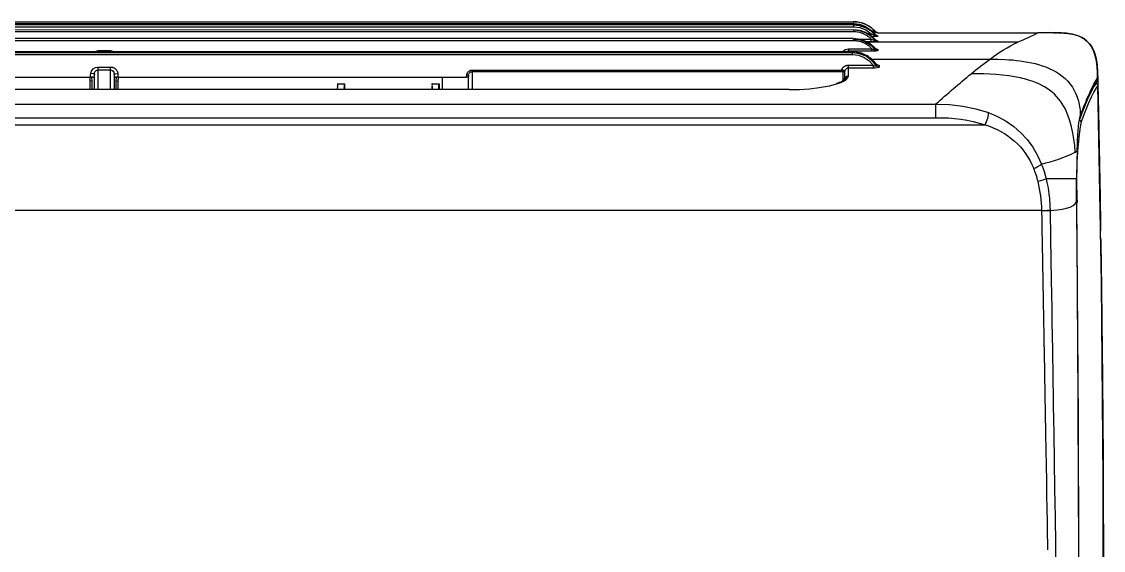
# Model space of a CAD drawing. Header units: millimetres. Extents: x 1291 to 5660, y 748 to 2981.
# Drawn here: x 2084 to 2381.2, y 1370.8 to 1515.9 of the extents above; entities that cross this region are included whole.
import ezdxf

# ---------------------------------------------------------------- set-up
doc = ezdxf.new("R2010")
doc.units = ezdxf.units.MM

msp = doc.modelspace()

# ---------------------------------------------------------------- linework, layer by layer
for p, q in [((1384.81, 1515.46), (2312.54, 1515.46)), ((2104.94, 1503.49), (2104.94, 1497.36)), ((2108.39, 1497.36), (2108.39, 1503.49)), ((2207.74, 1502.65), (2207.74, 1497.32)), ((2102.74, 1500.74), (2102.74, 1497.31))]:
    msp.add_line(p, q)
for points in [[(2312.75, 1515.94), (2312.97, 1515.93), (2313.07, 1515.93), (2313.18, 1515.92), (2313.29, 1515.91), (2313.39, 1515.9), (2313.81, 1515.85)], [(1379.16, 1512.32), (1379.33, 1512.37), (1379.51, 1512.44), (1380, 1512.62), (1381.42, 1513.66), (1383.05, 1514.32), (1384.81, 1514.56), (2312.54, 1514.56), (2314.3, 1514.32), (2315.93, 1513.66), (2317.35, 1512.62), (2316.25, 1512.62)], [(2315.42, 1514.5), (2315.33, 1514.54), (2315.13, 1514.61), (2315.02, 1514.65), (2314.62, 1514.76), (2314.22, 1514.86), (2313.8, 1514.94), (2313.39, 1515), (2313.28, 1515.01), (2313.17, 1515.02), (2313.07, 1515.02), (2312.97, 1515.03), (2312.54, 1515.04), (1384.81, 1515.04), (1384.39, 1515.03), (1383.97, 1515), (1383.56, 1514.94), (1383.15, 1514.87), (1382.74, 1514.77), (1382.34, 1514.65), (1382.29, 1514.63), (1382.23, 1514.62), (1382.19, 1514.6)], [(1384.81, 1515.9), (2312.54, 1515.9), (2312.54, 1515.46), (2314.27, 1515.24), (2315.88, 1514.61), (2317.29, 1513.61), (2317.58, 1513.5), (2317.86, 1513.4), (2318.03, 1513.34), (2318.3, 1513.25), (2318.39, 1513.22), (2318.43, 1513.21), (2318.46, 1513.21), (2318.51, 1513.21)], [(2312.54, 1513.57), (1384.81, 1513.66)], [(2314.51, 1512.87), (2314.19, 1512.95), (2313.86, 1513.02), (2313.54, 1513.07), (2313.21, 1513.11), (2312.88, 1513.14), (2312.54, 1513.14), (1384.81, 1513.14)], [(2314.22, 1515.72), (2313.81, 1515.8), (2313.39, 1515.85), (2312.97, 1515.89), (2312.54, 1515.9)], [(2318.51, 1512.27), (2317.26, 1513.41), (2315.82, 1514.25), (2314.23, 1514.79), (2312.54, 1514.97), (2312.54, 1514.56)], [(2318.51, 1510.84), (2317.27, 1511.98), (2315.82, 1512.84), (2314.23, 1513.38), (2312.54, 1513.56), (2312.54, 1513.14)], [(2315.13, 1513.22), (2315.02, 1513.26), (2314.62, 1513.38), (2314.22, 1513.47), (2313.8, 1513.55), (2313.39, 1513.61), (2313.28, 1513.62), (2313.17, 1513.63), (2313.07, 1513.64), (2312.97, 1513.64), (2312.75, 1513.65)], [(2314.22, 1515.77), (2314.63, 1515.67), (2315.04, 1515.54)], [(2315.03, 1515.5), (2314.63, 1515.62)], [(2315.09, 1515.53), (2315.14, 1515.51), (2315.19, 1515.49), (2315.25, 1515.47), (2315.35, 1515.44), (2315.44, 1515.4), (2315.64, 1515.32), (2315.83, 1515.24)], [(2317.26, 1514.35), (2316.92, 1514.59), (2316.56, 1514.81), (2316.2, 1515.01), (2315.82, 1515.19), (2315.63, 1515.28), (2315.43, 1515.36), (2315.34, 1515.4), (2315.23, 1515.43)], [(2317.26, 1512.12), (2316.91, 1512.36), (2316.56, 1512.58), (2316.19, 1512.77), (2315.81, 1512.96), (2315.62, 1513.04), (2315.42, 1513.12), (2315.33, 1513.15)], [(2318.51, 1512.38), (2318.21, 1512.68), (2317.91, 1512.98), (2317.75, 1513.11), (2317.59, 1513.25), (2317.51, 1513.31), (2317.42, 1513.38), (2317.34, 1513.44), (2317.26, 1513.5), (2316.91, 1513.74), (2316.56, 1513.96), (2316.19, 1514.16), (2315.81, 1514.34), (2315.62, 1514.42)], [(2316.21, 1515.05), (2316.58, 1514.85), (2316.94, 1514.63)], [(2316.97, 1513.6), (2317.29, 1513.6)], [(2317.28, 1514.39), (2317.37, 1514.33)], [(2317.51, 1514.16), (2317.43, 1514.22)], [(2317.45, 1514.26), (2317.54, 1514.2), (2317.62, 1514.13), (2317.78, 1513.99), (2317.94, 1513.85), (2318.24, 1513.56), (2318.53, 1513.25)], [(2318.51, 1513.22), (2318.21, 1513.52), (2317.91, 1513.82), (2317.76, 1513.95)], [(2318.5, 1513.25), (2318.5, 1513.22), (2318.84, 1512.97), (2319.25, 1512.88), (2319.25, 1512.91), (2319.14, 1512.92), (2319.04, 1512.94), (2318.99, 1512.95), (2318.94, 1512.96), (2318.91, 1512.97), (2318.89, 1512.98)], [(2318.53, 1513.22), (2318.52, 1513.23)], [(2318.86, 1512.99), (2318.84, 1513), (2318.75, 1513.05), (2318.66, 1513.1), (2318.61, 1513.14), (2318.58, 1513.17), (2318.56, 1513.19), (2318.54, 1513.21)], [(2318.87, 1513), (2319.28, 1512.91)], [(2312.54, 1511.29), (1384.81, 1511.29)], [(2312.54, 1510.7), (1384.81, 1510.7)], [(2316.32, 1509.58), (2316.29, 1509.6), (2316.23, 1509.64), (2316.19, 1509.67), (2316.08, 1509.73), (2315.96, 1509.8), (2315.74, 1509.91), (2315.52, 1510.03), (2315.29, 1510.13), (2315.05, 1510.23), (2314.93, 1510.27), (2314.81, 1510.32), (2314.69, 1510.36), (2314.62, 1510.38), (2314.57, 1510.4), (2314.07, 1510.53), (2313.57, 1510.63), (2313.31, 1510.66), (2313.06, 1510.68), (2312.8, 1510.69), (2312.54, 1510.7), (2312.54, 1511.12), (2314.24, 1510.93), (2315.84, 1510.37), (2317.28, 1509.48), (2318.51, 1508.32), (2318.51, 1508.3)], [(2312.75, 1511.29), (2312.97, 1511.28), (2313.07, 1511.27), (2313.17, 1511.26), (2313.28, 1511.25), (2313.39, 1511.24), (2313.8, 1511.19), (2314.22, 1511.11), (2314.62, 1511.01), (2315.02, 1510.89), (2315.08, 1510.88), (2315.13, 1510.86), (2315.18, 1510.84)], [(2313.7, 1511.14), (2317.42, 1511.14), (2317.17, 1511.38), (2316.91, 1511.6)], [(2314.75, 1512.79), (2314.66, 1512.82), (2314.59, 1512.84)], [(2315.14, 1512.66), (2314.99, 1512.71), (2314.83, 1512.77)], [(2315.26, 1512.61), (2315.22, 1512.62), (2315.18, 1512.64), (2315.17, 1512.64)], [(2315.23, 1510.82), (2315.33, 1510.79), (2315.42, 1510.75), (2315.62, 1510.67), (2315.81, 1510.59), (2316.19, 1510.41), (2316.56, 1510.21), (2316.91, 1509.99), (2317.26, 1509.75), (2317.34, 1509.69), (2317.51, 1509.56), (2317.59, 1509.49), (2317.75, 1509.36), (2317.91, 1509.22), (2318.21, 1508.93), (2318.51, 1508.63)], [(2315.38, 1512.55), (2315.3, 1512.59)], [(2316.84, 1511.66), (2316.63, 1511.81), (2316.5, 1511.91), (2316.35, 1512.01), (2316.06, 1512.19), (2315.77, 1512.36), (2315.61, 1512.44), (2315.45, 1512.52)], [(2319.25, 1510.51), (2319.08, 1510.48), (2318.65, 1510.45), (2318.07, 1510.43), (2315.92, 1510.43)], [(2316.77, 1511.71), (2316.7, 1511.76)], [(2319.25, 1511.94), (2319.07, 1511.91), (2318.62, 1511.89), (2318.01, 1511.88), (2317.35, 1511.88), (2317.35, 1512.62), (2317.92, 1512.41), (2318.08, 1512.36), (2318.22, 1512.31), (2318.29, 1512.29), (2318.35, 1512.28)], [(2317.51, 1511.93), (2317.42, 1511.99)], [(2317.42, 1510.43), (2317.42, 1511.14), (2317.7, 1511.04), (2317.98, 1510.95), (2318.13, 1510.9), (2318.26, 1510.86)], [(2317.49, 1505.68), (2350.09, 1505.68), (2352.16, 1505.65), (2354.23, 1505.56), (2355.26, 1505.5), (2356.29, 1505.42), (2357.32, 1505.31), (2358.35, 1505.18), (2359.38, 1505.04), (2360.4, 1504.86), (2361.41, 1504.66), (2362.42, 1504.42), (2363.42, 1504.15), (2364.41, 1503.84), (2365.38, 1503.5), (2366.34, 1503.1), (2367.28, 1502.66), (2368.19, 1502.17), (2369.06, 1501.61), (2369.9, 1501.01), (2370.69, 1500.33), (2371.42, 1499.6), (2372.09, 1498.81), (2372.69, 1497.97), (2373.21, 1497.08), (2373.66, 1496.15), (2373.86, 1495.67), (2374.03, 1495.18), (2374.19, 1494.69), (2374.33, 1494.19), (2374.45, 1493.68), (2374.56, 1493.18), (2374.65, 1492.67), (2374.73, 1492.16), (2374.78, 1491.64), (2374.82, 1491.13), (2374.85, 1490.61), (2374.87, 1490.09), (2374.93, 1490.25), (2374.99, 1490.4), (2375.04, 1490.52), (2375.08, 1490.64), (2375.18, 1490.9), (2375.28, 1491.16), (2375.49, 1491.68), (2375.68, 1492.18), (2376.06, 1493.14), (2376.43, 1494.05), (2376.61, 1494.48), (2376.78, 1494.89), (2376.96, 1495.3), (2377.12, 1495.68), (2377.16, 1495.78), (2377.28, 1496.06), (2377.37, 1496.24), (2377.44, 1496.42), (2377.6, 1496.76), (2377.75, 1497.09), (2378.49, 1498.6), (2379.11, 1499.7), (2379.63, 1500.39), (2379.59, 1501.95), (2379.49, 1503.5), (2379.31, 1505.05), (2378.99, 1506.57), (2378.47, 1508.03), (2377.71, 1509.39), (2376.69, 1510.55), (2375.43, 1511.46), (2374.01, 1512.1), (2372.52, 1512.51), (2370.98, 1512.74), (2369.42, 1512.85), (2367.86, 1512.89), (2364.74, 1512.9), (2363.18, 1512.9)], [(2318.51, 1510.99), (2318.21, 1511.3), (2317.91, 1511.59), (2317.75, 1511.73), (2317.59, 1511.86)], [(2319.25, 1512.88), (2319.06, 1512.87), (2318.59, 1512.86), (2318.01, 1512.85)], [(2318.32, 1510.84), (2318.37, 1510.83), (2318.41, 1510.82), (2318.45, 1510.82), (2318.5, 1510.82), (2318.51, 1510.82), (2318.51, 1510.83), (2318.51, 1510.83)], [(2318.38, 1512.27), (2318.41, 1512.26), (2318.45, 1512.26), (2318.48, 1512.25), (2318.49, 1512.25), (2318.5, 1512.26), (2318.51, 1512.26)], [(2319.02, 1510.69), (2319.01, 1510.69), (2318.97, 1510.7), (2318.93, 1510.72), (2318.89, 1510.73), (2318.8, 1510.77), (2318.71, 1510.82), (2318.59, 1510.9), (2318.5, 1511), (2318.47, 1511.05), (2318.44, 1511.09)], [(2319.03, 1512.07), (2319.01, 1512.08), (2318.97, 1512.09), (2318.93, 1512.1), (2318.83, 1512.14), (2318.73, 1512.19), (2318.61, 1512.27), (2318.52, 1512.36), (2318.49, 1512.41), (2318.46, 1512.46)], [(2319.25, 1512.05), (2319.25, 1511.94), (2318.84, 1512.02), (2318.5, 1512.27), (2318.5, 1512.38)], [(2318.84, 1510.75), (2319.25, 1510.66), (2319.25, 1510.51), (2318.84, 1510.6), (2318.5, 1510.84), (2318.5, 1511)], [(2319.01, 1510.7), (2319.25, 1510.66)], [(2319.07, 1512.07), (2319.05, 1512.07)], [(2319.07, 1512.07), (2319.25, 1512.04)], [(2319.25, 1512.9), (2363.19, 1512.91)], [(2341.33, 1512.92), (2341.33, 1512.9)], [(2365.76, 1512.92), (2365.67, 1512.91)], [(2366.87, 1512.91), (2366.44, 1512.92)], [(2367.63, 1512.91), (2367.98, 1512.91)], [(2368.15, 1512.91), (2368.32, 1512.9)], [(2368.66, 1512.9), (2369.34, 1512.88), (2370.02, 1512.84), (2370.36, 1512.81), (2370.71, 1512.79), (2371.05, 1512.75), (2371.39, 1512.71), (2372.74, 1512.49), (2374.05, 1512.12), (2374.69, 1511.87), (2375.3, 1511.57), (2375.59, 1511.4), (2375.89, 1511.22), (2376.68, 1510.61), (2377.38, 1509.88), (2377.76, 1509.38), (2378.1, 1508.84), (2378.4, 1508.28), (2378.65, 1507.69), (2378.86, 1507.09), (2379.04, 1506.48), (2379.18, 1505.86), (2379.29, 1505.23), (2379.39, 1504.61), (2379.46, 1503.97), (2379.53, 1503.18)], [(2369.69, 1512.86), (2369.35, 1512.88)], [(2371.05, 1512.75), (2370.71, 1512.79), (2370.37, 1512.82)], [(2372.74, 1512.49), (2371.39, 1512.71)], [(2376.69, 1510.61), (2375.89, 1511.22), (2375.6, 1511.4), (2375.3, 1511.57), (2374.69, 1511.87)], [(2312.3, 1507.65), (1385.05, 1507.65)], [(1385.05, 1507.63), (1385.05, 1506.94), (2312.3, 1506.94), (2312.3, 1507.63)], [(2312.3, 1506.94), (2313.95, 1506.72), (2315.47, 1506.13), (2316.81, 1505.19), (2317.93, 1503.99), (2318.12, 1503.91), (2318.32, 1503.84), (2318.45, 1503.81), (2318.57, 1503.78), (2318.63, 1503.77), (2318.68, 1503.77), (2318.71, 1503.77), (2318.74, 1503.78), (2318.77, 1503.79), (2318.79, 1503.8), (2318.79, 1503.81), (2318.8, 1503.83), (2318.8, 1503.84), (2318.79, 1503.86), (2317.53, 1505.32), (2315.99, 1506.43), (2314.22, 1507.14), (2312.3, 1507.4), (1385.05, 1507.4)], [(2103.77, 1507.66), (2104.95, 1508.03)], [(2104.94, 1507.65), (2104.94, 1508.03)], [(2104.94, 1508.03), (2108.39, 1508.03)], [(2108.39, 1507.65), (2108.39, 1508.03), (2109.57, 1507.66)], [(2309.48, 1507.65), (2310.21, 1508.28), (2311.14, 1508.51), (2311.14, 1507.66)], [(2311.14, 1507.83), (2311.01, 1507.82), (2310.87, 1507.79), (2310.83, 1507.78), (2310.6, 1507.65)], [(2317.58, 1507.84), (2311.14, 1507.84)], [(2316.78, 1506.27), (2316.38, 1506.52), (2315.96, 1506.74), (2315.54, 1506.96), (2315.09, 1507.13), (2315.04, 1507.16), (2314.98, 1507.17), (2314.87, 1507.21), (2314.76, 1507.25), (2314.64, 1507.29), (2314.41, 1507.35), (2314.19, 1507.42), (2313.72, 1507.51), (2313.25, 1507.58), (2312.78, 1507.63), (2312.3, 1507.64)], [(2316.38, 1509.54), (2316.38, 1509.54), (2316.37, 1509.55), (2316.36, 1509.56)], [(2317.58, 1507.83), (2317.58, 1508.51), (2317.8, 1508.43), (2318.03, 1508.35), (2318.16, 1508.31), (2318.28, 1508.28), (2318.34, 1508.27), (2318.39, 1508.27), (2318.43, 1508.26), (2318.46, 1508.26), (2318.49, 1508.27), (2318.5, 1508.28), (2318.51, 1508.28)], [(2318.86, 1508.4), (2318.96, 1508.38), (2319.17, 1508.35), (2319.25, 1508.29), (2319.25, 1507.99), (2319.1, 1507.92), (2318.71, 1507.88), (2318.18, 1507.84), (2317.58, 1507.83)], [(2318.88, 1508.38), (2318.86, 1508.39), (2318.83, 1508.4), (2318.78, 1508.42), (2318.73, 1508.44), (2318.64, 1508.5), (2318.56, 1508.58), (2318.51, 1508.63), (2318.47, 1508.69)], [(2319.25, 1507.99), (2318.84, 1508.08), (2318.5, 1508.32), (2318.5, 1508.63), (2318.84, 1508.38), (2319.25, 1508.29)], [(2378.65, 1507.69), (2378.39, 1508.28), (2378.1, 1508.84), (2377.76, 1509.38), (2377.38, 1509.88)], [(2379.39, 1504.61), (2379.3, 1505.23), (2379.18, 1505.86), (2379.04, 1506.48), (2378.86, 1507.09)], [(2317.35, 1505.84), (2317.26, 1505.91), (2317.16, 1505.98), (2316.97, 1506.13)], [(2319.6, 1503.46), (2319.15, 1503.56), (2318.79, 1503.86), (2318.8, 1504.08), (2318.81, 1504.3), (2318.52, 1504.67), (2318.21, 1505.03), (2317.88, 1505.36), (2317.53, 1505.69), (2317.44, 1505.77)], [(2319.03, 1504.09), (2319.62, 1503.88), (2319.61, 1503.67), (2319.61, 1503.46), (2319.46, 1503.34), (2319.08, 1503.25), (2318.54, 1503.21), (2317.93, 1503.19)], [(2319.12, 1504.04), (2319.11, 1504.04), (2319.06, 1504.06), (2319.02, 1504.09), (2318.96, 1504.13), (2318.89, 1504.2), (2318.85, 1504.26), (2318.8, 1504.33)], [(2319.62, 1503.88), (2319.16, 1503.98), (2318.81, 1504.29)], [(2294.86, 1497.28), (2294.86, 1497.32), (1402.37, 1497.28), (1400.23, 1497.31), (1398.15, 1497.42), (1396.13, 1497.59), (1394.68, 1497.76), (1393.32, 1497.95), (1392.04, 1498.19), (1390.85, 1498.45), (1388.98, 1498.97), (1388.83, 1499.02), (1388.01, 1499.34), (1387.33, 1499.66), (1386.64, 1500.1), (1386.22, 1500.56), (1386.08, 1501.02), (1386.08, 1503.99)], [(2009.46, 1500.55), (2009.47, 1500.57), (2009.49, 1500.59), (2009.54, 1500.63), (2009.62, 1500.65), (2009.71, 1500.68), (2009.83, 1500.7), (2009.97, 1500.72), (2010.12, 1500.72), (2010.28, 1500.74), (2102.86, 1500.74), (2102.91, 1501.21), (2102.95, 1501.69), (2103.16, 1502.39), (2103.6, 1502.97), (2104.22, 1503.35), (2104.94, 1503.49), (2108.39, 1503.49), (2108.57, 1503.48), (2108.76, 1503.46), (2108.8, 1503.45)], [(2103.95, 1501.66), (2103.65, 1501.65), (2102.95, 1501.69)], [(2103.95, 1501.66), (2103.9, 1501.11), (2103.85, 1500.55)], [(2103.95, 1497.35), (2103.95, 1497.64), (2103.95, 1501.66), (2103.96, 1501.72), (2103.97, 1501.79), (2104.01, 1501.96), (2104.09, 1502.12), (2104.19, 1502.28), (2104.31, 1502.4), (2104.44, 1502.51), (2104.59, 1502.59), (2104.68, 1502.63), (2104.77, 1502.65), (2104.86, 1502.66), (2104.95, 1502.67)], [(2108.39, 1502.66), (2104.94, 1502.66)], [(2104.95, 1501.59), (2104.94, 1501.44)], [(2108.85, 1503.44), (2108.89, 1503.42), (2108.94, 1503.41), (2109.03, 1503.39), (2109.11, 1503.35), (2109.2, 1503.32)], [(2109.28, 1503.28), (2109.32, 1503.26), (2109.36, 1503.24), (2109.4, 1503.22), (2109.45, 1503.19), (2109.59, 1503.09), (2109.74, 1502.97), (2109.84, 1502.87), (2109.87, 1502.84), (2109.98, 1502.7), (2110.09, 1502.56), (2110.18, 1502.39), (2110.2, 1502.35), (2110.22, 1502.31), (2110.24, 1502.27), (2110.26, 1502.22), (2110.29, 1502.14), (2110.32, 1502.05), (2110.36, 1501.87), (2110.38, 1501.69), (2110.42, 1501.21), (2110.47, 1500.74), (2206.2, 1500.74), (2206.22, 1501), (2206.25, 1501.27), (2206.25, 1501.34), (2206.27, 1501.41), (2206.28, 1501.48), (2206.29, 1501.51), (2206.3, 1501.54), (2206.34, 1501.68), (2206.39, 1501.81), (2206.43, 1501.87), (2206.46, 1501.93), (2206.48, 1501.95), (2206.5, 1501.98), (2206.52, 1502.02), (2206.54, 1502.04), (2206.63, 1502.15), (2206.72, 1502.25), (2206.83, 1502.33), (2206.89, 1502.37), (2206.95, 1502.41), (2207.07, 1502.48), (2207.19, 1502.54), (2207.23, 1502.56), (2207.26, 1502.57), (2207.29, 1502.58), (2207.33, 1502.59), (2207.39, 1502.6), (2207.47, 1502.62), (2207.6, 1502.64), (2207.74, 1502.65), (2309.25, 1502.65), (2309.25, 1502.21), (2207.74, 1502.21)], [(2109.49, 1500.55), (2109.44, 1501.11), (2109.39, 1501.66), (2109.39, 1497.35)], [(2206.74, 1501.24), (2206.59, 1501.24), (2206.25, 1501.27)], [(2206.74, 1501.25), (2206.72, 1500.95), (2206.69, 1500.64), (2206.68, 1500.66), (2206.66, 1500.68), (2206.63, 1500.69), (2206.58, 1500.71), (2206.52, 1500.72), (2206.45, 1500.72), (2206.38, 1500.73), (2206.3, 1500.74)], [(2206.74, 1497.33), (2206.74, 1501.25), (2206.75, 1501.33), (2206.77, 1501.42), (2206.83, 1501.58), (2206.91, 1501.74), (2207.01, 1501.88), (2207.13, 1501.99), (2207.27, 1502.08), (2207.42, 1502.15), (2207.58, 1502.2), (2207.74, 1502.21)], [(2294.87, 1497.28), (2297.73, 1497.35), (2300.49, 1497.54), (2303.07, 1497.83), (2305.91, 1498.34), (2308.24, 1498.97), (2309.03, 1499.26), (2309.94, 1499.68), (2310.61, 1500.13), (2311.01, 1500.57), (2311.14, 1501.02), (2311.14, 1503.99)], [(2309.44, 1502.61), (2309.34, 1502.63), (2309.25, 1502.65), (2309.31, 1502.79), (2309.37, 1502.93), (2309.41, 1502.99), (2309.45, 1503.06), (2309.47, 1503.1)], [(2309.6, 1502.58), (2309.56, 1502.59), (2309.52, 1502.6), (2309.47, 1502.61)], [(2309.49, 1503.13), (2309.51, 1503.15)], [(2309.54, 1503.19), (2309.64, 1503.31), (2309.74, 1503.42), (2309.81, 1503.47), (2309.85, 1503.52), (2309.89, 1503.54), (2309.95, 1503.59), (2309.98, 1503.62), (2310.24, 1503.78), (2310.38, 1503.84), (2310.42, 1503.86)], [(2309.59, 1499.61), (2309.73, 1500.04), (2309.73, 1502.12)], [(2309.75, 1502.56), (2309.71, 1502.56), (2309.69, 1502.57), (2309.65, 1502.57)], [(2310.02, 1502.49), (2310, 1502.49), (2309.94, 1502.51), (2309.9, 1502.52), (2309.84, 1502.53), (2309.77, 1502.55)], [(2310.16, 1502.45), (2310.15, 1502.46), (2310.13, 1502.47), (2310.11, 1502.47), (2310.07, 1502.48)], [(2311.14, 1501.02), (2310.57, 1500.84), (2310.2, 1500.37), (2310.2, 1502.45)], [(2310.46, 1503.87), (2310.49, 1503.88)], [(2379.5, 1503.66), (2379.46, 1503.97)], [(2379.52, 1503.34), (2379.56, 1502.71), (2379.59, 1502.07), (2379.62, 1501.44), (2379.64, 1500.8), (2379.69, 1498.9)], [(2379.62, 1501.28), (2379.63, 1501.12), (2379.63, 1500.96)], [(2103.32, 1497.31), (2103.32, 1499.58), (2102.74, 1499.69)], [(2103.85, 1500.55), (2103.84, 1500.58), (2103.79, 1500.62), (2103.72, 1500.64), (2103.63, 1500.67), (2103.51, 1500.7), (2103.37, 1500.72), (2103.22, 1500.72), (2103.07, 1500.73), (2102.97, 1500.74)], [(2103.32, 1499.58), (2103.21, 1500.72)], [(2110.31, 1500.74), (2110.14, 1500.72), (2109.99, 1500.72), (2109.86, 1500.7), (2109.74, 1500.68), (2109.64, 1500.65), (2109.56, 1500.63), (2109.51, 1500.59), (2109.49, 1500.57), (2109.48, 1500.55)], [(2109.94, 1499.58), (2110.05, 1500.72)], [(2109.94, 1497.31), (2109.94, 1499.58), (2110.51, 1499.69)], [(2110.52, 1497.31), (2110.52, 1499.43), (2110.51, 1499.68), (2110.52, 1500.14)], [(2110.52, 1500.74), (2110.52, 1500.14)], [(2170.7, 1498.89), (2170.72, 1498.88), (2172.65, 1498.88), (2172.69, 1498.91), (2172.69, 1497.31)], [(2170.72, 1498.87), (2170.73, 1498.86), (2170.73, 1498.84), (2170.73, 1498.81), (2170.74, 1498.74), (2170.74, 1498.64), (2170.75, 1498.54), (2170.75, 1498.41)], [(2170.73, 1498.84), (2170.73, 1498.86)], [(2170.75, 1498.41), (2170.76, 1498.33)], [(2170.76, 1498.25), (2170.75, 1498.33)], [(2170.76, 1498.24), (2170.76, 1498.12), (2170.76, 1497.98)], [(2172.63, 1498.4), (2172.62, 1498.32), (2172.62, 1498.16), (2172.61, 1497.98)], [(2172.63, 1498.56), (2172.63, 1498.47), (2172.62, 1498.4)], [(2172.65, 1498.84), (2172.64, 1498.81), (2172.64, 1498.74), (2172.63, 1498.64), (2172.63, 1498.56)], [(2172.65, 1498.88), (2172.67, 1498.89), (2172.69, 1498.91)], [(2196.69, 1498.91), (2198.69, 1498.91), (2198.69, 1497.31)], [(2196.74, 1498.74), (2196.74, 1498.81), (2196.73, 1498.84), (2196.73, 1498.86), (2196.73, 1498.88), (2196.71, 1498.89)], [(2196.74, 1498.74), (2196.74, 1498.64)], [(2196.75, 1498.54), (2196.75, 1498.64)], [(2196.75, 1498.33), (2196.76, 1498.24), (2196.77, 1497.34)], [(2196.76, 1498.12), (2196.76, 1498.25)], [(2196.77, 1497.79), (2196.76, 1497.98), (2196.76, 1498.12)], [(2198.62, 1498.32), (2198.63, 1498.4), (2198.63, 1498.47)], [(2198.62, 1497.98), (2198.62, 1498.16), (2198.63, 1498.32)], [(2198.63, 1498.47), (2198.63, 1498.56), (2198.64, 1498.64), (2198.64, 1498.74)], [(2198.65, 1498.84), (2198.64, 1498.81), (2198.64, 1498.74)], [(2198.66, 1498.86), (2198.65, 1498.86)], [(2199.52, 1500.66), (2199.52, 1497.31)], [(2199.69, 1500.48), (2199.6, 1500.57)], [(2204.6, 1500.57), (2204.52, 1500.66), (2204.61, 1500.57)], [(2308.62, 1499.21), (2308.26, 1499.08), (2307.91, 1498.94)], [(2310.16, 1500.11), (2310.16, 1500.12), (2310.1, 1500.06), (2310, 1499.94), (2309.81, 1499.8), (2309.56, 1499.64), (2309.22, 1499.46), (2308.8, 1499.27), (2308.72, 1499.24), (2308.63, 1499.21)], [(2308.63, 1499.2), (2308.82, 1499.26), (2309.02, 1499.26)], [(2309.73, 1500.04), (2310.02, 1500.13), (2310.2, 1500.37)], [(2310.16, 1500.13), (2310.1, 1500)], [(2379.5, 1499.9), (2379.49, 1499.83), (2379.45, 1499.69), (2379.41, 1499.54), (2379.37, 1499.41), (2378.86, 1498.73), (2378.25, 1497.66), (2377.52, 1496.2), (2376.7, 1494.34), (2375.76, 1492.07), (2374.69, 1489.28), (2375.88, 1492.3), (2376.92, 1494.77), (2377.83, 1496.7), (2378.58, 1498.08), (2379.19, 1498.91), (2379.24, 1498.9), (2379.29, 1498.9), (2379.31, 1498.9), (2379.34, 1498.88), (2379.36, 1498.88), (2379.38, 1498.87), (2379.43, 1498.85), (2379.47, 1498.82), (2379.48, 1498.81), (2379.51, 1498.79)], [(2379.56, 1500.13), (2379.56, 1500.1), (2379.54, 1500.03), (2379.52, 1499.96)], [(2379.52, 1498.78), (2379.54, 1498.76), (2379.57, 1498.73)], [(2379.62, 1500.33), (2379.61, 1500.31), (2379.61, 1500.29), (2379.57, 1500.16)], [(2379.6, 1498.7), (2379.62, 1498.67), (2379.63, 1498.65), (2379.64, 1498.63)], [(2379.63, 1500.38), (2379.63, 1500.37), (2379.63, 1500.36), (2379.62, 1500.35)], [(2379.63, 1500.8), (2379.66, 1499.85), (2379.68, 1498.9), (2379.7, 1498.27), (2379.71, 1497.63), (2379.75, 1495.89), (2379.78, 1494.15), (2379.83, 1491.86), (2379.86, 1490.71), (2379.93, 1487.27), (2379.98, 1484.76), (2380.03, 1482.25), (2380.08, 1479.51), (2380.11, 1478.15)], [(2103.85, 1498.08), (2103.86, 1497.32)], [(2109.39, 1498.06), (2109.39, 1497.96)], [(2109.48, 1497.32), (2109.49, 1498.08)], [(2170.76, 1497.98), (2170.76, 1497.79)], [(2170.76, 1497.59), (2170.77, 1497.47), (2170.77, 1497.79)], [(2172.61, 1497.69), (2172.62, 1497.84)], [(2172.61, 1497.68), (2172.61, 1497.57)], [(2172.61, 1497.34), (2172.61, 1497.45)], [(2196.77, 1497.47), (2196.77, 1497.59), (2196.76, 1497.79)], [(2198.61, 1497.68), (2198.62, 1497.84), (2198.62, 1497.98)], [(2198.61, 1497.57), (2198.62, 1497.69)], [(2198.61, 1497.45), (2198.61, 1497.34)], [(2207.17, 1497.28), (2207.17, 1497.31)], [(2379.83, 1491.86), (2379.81, 1493)], [(1347.68, 1490.97), (1347.73, 1490.34), (1347.92, 1489.46), (1348.24, 1488.49), (1348.61, 1487.59), (2348.74, 1487.59), (2349.12, 1488.49), (2349.43, 1489.46), (2349.63, 1490.34), (2349.67, 1490.97)], [(2373.96, 1480.45), (2373.99, 1480.49), (2374.02, 1481.15), (2374.05, 1481.79), (2374.12, 1483.33), (2374.2, 1484.74), (2374.3, 1486.02), (2374.39, 1487.16), (2374.5, 1488.15), (2374.62, 1488.98), (2374.73, 1489.42), (2374.86, 1489.92), (2374.99, 1490.4)], [(2375.05, 1488.44), (2374.91, 1488.77), (2374.6, 1488.92)], [(2379.91, 1488.41), (2379.92, 1487.27), (2379.98, 1484.76), (2380.03, 1482.25), (2380.09, 1479.51), (2380.1, 1478.83), (2380.12, 1477.46), (2380.16, 1475.42), (2380.17, 1474.73), (2380.19, 1474.05), (2380.24, 1471.38), (2380.28, 1468.71), (2380.3, 1467.44), (2380.32, 1466.17), (2380.33, 1465.53), (2380.34, 1464.9), (2380.36, 1464.26), (2380.37, 1463.63), (2380.39, 1462.36), (2380.43, 1459.82), (2380.45, 1458.54)], [(2373.87, 1480.38), (2373.88, 1480.38), (2373.89, 1480.39), (2373.89, 1480.39), (2373.9, 1480.4)], [(2373.91, 1480.4), (2373.92, 1480.41), (2373.93, 1480.42)], [(2373.95, 1480.44), (2373.95, 1480.44)], [(2380.11, 1478.14), (2380.13, 1477.46), (2380.13, 1476.78)], [(2364.19, 1476.83), (2364.2, 1476.81), (2364.2, 1476.8), (2364.21, 1476.78), (2364.22, 1476.75), (2364.23, 1476.72), (2364.26, 1476.66), (2364.28, 1476.6), (2364.33, 1476.47)], [(2380.19, 1474.05), (2380.18, 1474.73), (2380.16, 1475.42), (2380.15, 1476.1)], [(2380.29, 1468.71), (2380.24, 1471.38)], [(2373.84, 1466.48), (2373.93, 1454.53), (2374.02, 1442.55), (2374.1, 1430.56), (2374.17, 1418.55), (2374.24, 1406.53), (2374.29, 1394.5), (2374.33, 1382.48), (2374.37, 1370.46), (2374.4, 1358.43), (2374.42, 1346.42), (2374.43, 1344.24), (2374.43, 1342.06), (2374.44, 1338.24), (2374.44, 1334.42), (2374.44, 1328.42), (2374.59, 1303.01), (2374.6, 1302.88)], [(2365.96, 1370.89), (2365.96, 1371.12), (2365.95, 1371.57), (2365.94, 1371.79), (2365.94, 1372.03), (2365.94, 1372.25), (2365.88, 1375.46), (2365.82, 1378.69), (2365.76, 1382.3), (2365.7, 1385.91), (2365.63, 1389.93), (2365.56, 1393.94), (2365.48, 1398.35), (2365.4, 1402.77), (2365.39, 1403.23), (2365.39, 1403.69), (2365.38, 1404.16), (2365.37, 1404.62), (2365.36, 1405.08), (2365.35, 1405.54), (2365.34, 1406.01), (2365.34, 1406.47), (2365.32, 1407.39), (2365.31, 1407.86), (2365.3, 1408.33), (2365.29, 1408.78), (2365.29, 1409.25), (2365.28, 1409.72), (2365.27, 1410.18), (2365.26, 1410.64), (2365.25, 1411.11), (2365.24, 1411.57), (2365.24, 1412.03), (2365.22, 1412.96), (2365.21, 1413.43), (2365.2, 1413.89), (2365.2, 1414.35), (2365.17, 1415.74), (2365.17, 1416.2), (2365.16, 1416.67), (2365.15, 1417.13), (2365.14, 1417.59), (2365.13, 1418.06), (2365.13, 1418.53), (2365.11, 1419.46), (2365.1, 1419.92), (2365.09, 1420.38), (2365.08, 1420.84), (2365.07, 1421.31), (2365.07, 1421.77), (2365.05, 1422.7), (2365.04, 1423.16), (2365.03, 1423.63), (2365.03, 1424.09), (2365.02, 1424.55), (2365.01, 1425.02), (2365, 1425.48), (2364.99, 1425.94), (2364.98, 1426.41), (2364.97, 1426.88), (2364.97, 1427.34), (2364.96, 1427.81), (2364.95, 1428.27), (2364.93, 1429.2), (2364.92, 1429.66), (2364.92, 1430.13), (2364.91, 1430.59), (2364.9, 1431.05), (2364.89, 1431.52), (2364.87, 1432.45), (2364.87, 1432.91), (2364.85, 1433.84), (2364.84, 1434.3), (2364.82, 1435.23), (2364.82, 1435.7), (2364.81, 1436.16), (2364.8, 1436.62), (2364.79, 1437.09), (2364.78, 1437.55), (2364.78, 1438.02), (2364.77, 1438.48), (2364.75, 1439.41), (2364.75, 1439.87), (2364.73, 1440.8), (2364.72, 1441.27), (2364.69, 1442.66), (2364.69, 1443.13), (2364.67, 1444.06), (2364.66, 1444.52), (2364.64, 1445.45), (2364.64, 1445.91), (2364.63, 1446.38), (2364.62, 1446.84), (2364.61, 1447.3), (2364.59, 1448.24), (2364.59, 1448.7), (2364.58, 1449.16), (2364.57, 1449.63), (2364.56, 1450.1), (2364.55, 1450.55), (2364.54, 1451.02), (2364.53, 1451.49), (2364.53, 1451.95), (2364.51, 1452.88), (2364.5, 1453.35), (2364.49, 1453.81), (2364.48, 1454.28), (2364.48, 1454.74), (2364.47, 1455.2), (2364.46, 1455.67), (2364.45, 1456.13), (2364.44, 1456.6), (2364.42, 1457.53), (2364.42, 1457.99), (2364.41, 1458.46), (2364.4, 1458.92), (2364.39, 1459.39), (2364.37, 1460.78), (2364.36, 1461.25), (2364.35, 1461.71), (2364.34, 1462.18), (2364.34, 1462.64), (2364.33, 1463.1), (2364.32, 1463.57), (2364.31, 1464.04), (2364.31, 1464.06), (2364.31, 1464.08), (1333.05, 1464.08)], [(2380.41, 1461.09), (2380.39, 1462.36), (2380.37, 1463.63), (2380.36, 1464.26), (2380.35, 1464.9)], [(2380.52, 1453.79), (2380.45, 1458.54)], [(2380.48, 1456.17), (2380.52, 1453.79), (2380.54, 1452.65), (2380.55, 1451.5), (2380.57, 1450.36), (2380.59, 1449.21), (2380.61, 1448.06), (2380.62, 1446.92), (2380.64, 1445.77), (2380.65, 1444.63), (2380.67, 1443.26), (2380.69, 1441.89), (2380.71, 1440.53), (2380.72, 1439.16), (2380.74, 1437.79), (2380.76, 1436.42), (2380.77, 1435.74), (2380.77, 1435.06), (2380.79, 1434.38), (2380.79, 1433.69), (2380.82, 1431.03), (2380.85, 1428.35), (2380.87, 1427.08), (2380.88, 1425.82), (2380.89, 1424.54), (2380.9, 1423.27), (2380.93, 1420.73), (2380.95, 1418.19), (2380.99, 1413.44), (2381.01, 1411.14), (2381.03, 1408.85), (2381.07, 1403.83), (2381.1, 1398.8), (2381.11, 1396.07), (2381.12, 1393.34), (2381.15, 1388.12), (2381.16, 1382.91), (2381.19, 1373.41), (2381.19, 1363.91)], [(2380.54, 1452.65), (2380.56, 1451.5), (2380.58, 1450.35), (2381.05, 1407.13), (2381.2, 1363.91)]]:
    msp.add_lwpolyline(points)
for points in [[(2363.2, 1512.91, -0.039209), (2357.7, 1510.31), (2316.14, 1510.31)], [(2373.49, 1480.12), (2373.48, 1480.22), (2373.32, 1481.93), (2373.11, 1483.64), (2372.83, 1485.34), (2372.48, 1487.02), (2372.03, 1488.68), (2371.47, 1490.3), (2370.76, 1491.87), (2369.92, 1493.36), (2369.43, 1494.07), (2368.91, 1494.75), (2368.35, 1495.4), (2367.74, 1496), (2367.1, 1496.58), (2366.42, 1497.11), (2365.72, 1497.6), (2364.99, 1498.05), (2363.47, 1498.84), (2361.88, 1499.49), (2361.27, 1499.7), (2360.66, 1499.9), (2360.11, 1500.06), (2359.55, 1500.21), (2358.99, 1500.34), (2358.43, 1500.48), (2356.82, 1500.79), (2355.2, 1501.05), (2353.49, 1501.25), (2351.77, 1501.41), (2350.05, 1501.51), (2348.34, 1501.58), (2346.61, 1501.62), (2344.89, 1501.64, -0.011077), (2350.09, 1505.68, -0.057557), (2357.7, 1510.31)], [(2311.14, 1508.51), (2317.58, 1508.51, 0.037523), (2316.4, 1509.53)], [(1362.19, 1493.31), (2335.17, 1493.31), (2335.19, 1493.34, -0.011072), (2344.89, 1501.64)], [(2108.39, 1502.67, -0.386962), (2109.39, 1501.66), (2109.69, 1501.65), (2110.38, 1501.69)], [(2310.53, 1503.9), (2310.68, 1503.93), (2310.83, 1503.96), (2310.99, 1503.98), (2311.14, 1503.99), (2317.93, 1503.99), (2317.93, 1503.19), (2311.14, 1503.19), (2310.99, 1503.18), (2310.83, 1503.13), (2310.68, 1503.07), (2310.55, 1502.97), (2310.42, 1502.85), (2310.32, 1502.71), (2310.25, 1502.59), (2310.2, 1502.45), (2310.02, 1502.21), (2309.73, 1502.12, 0.132834), (2309.25, 1502.21)], [(2379.65, 1498.61), (2379.67, 1498.56), (2379.68, 1498.51), (2379.68, 1498.46), (2379.69, 1498.42), (2379.18, 1497.75), (2378.57, 1496.68), (2377.85, 1495.21), (2377.02, 1493.35), (2376.09, 1491.1), (2375.06, 1488.44, 0.053474), (2373.99, 1466.25), (2373.93, 1466.28), (2373.81, 1466.29, -0.002252), (2374.41, 1308.32), (2374.53, 1308.34), (2374.59, 1308.36)], [(2377.84, 1231.98), (2377.84, 1231.87), (2377.86, 1231.63, 0.053486), (2379.66, 1227.91), (2380.64, 1282.01), (2381.13, 1336.11), (2381.14, 1390.21), (2380.66, 1444.32), (2379.69, 1498.42)], [(1362.19, 1489.57), (2335.17, 1489.57), (2335.17, 1493.31), (2338.89, 1493.18), (2342.56, 1492.76), (2346.16, 1492.04), (2349.67, 1490.97), (2352.14, 1489.92), (2354.47, 1488.65), (2356.61, 1487.16), (2358.55, 1485.45), (2360.29, 1483.54), (2361.82, 1481.45), (2363.11, 1479.22), (2364.18, 1476.84, 0.053809), (2373.49, 1480.12), (2373.5, 1480.13), (2373.52, 1480.14), (2373.66, 1480.23), (2373.8, 1480.32), (2373.83, 1480.35), (2373.86, 1480.37)], [(2335.17, 1489.57, -0.081234), (2348.75, 1487.59, -0.230337), (2362.05, 1475.65), (2362.72, 1475.93), (2363.32, 1476.23), (2363.83, 1476.55), (2364.18, 1476.84)], [(2364.38, 1476.35), (2364.46, 1476.1), (2364.56, 1475.86), (2364.73, 1475.35), (2364.89, 1474.84), (2365.19, 1473.83), (2365.47, 1472.8), (2364.57, 1472.39), (2363.27, 1472.02, 0.035044), (2362.05, 1475.65)], [(2366.55, 1464.13), (2365.63, 1464.1), (2364.31, 1464.04, 0.002174), (2366.56, 1464.09), (2367.58, 1464.15), (2368.53, 1464.23), (2369.92, 1464.43), (2371.1, 1464.69), (2372.09, 1465.03), (2372.88, 1465.44), (2373.46, 1465.93), (2373.84, 1466.48), (2373.83, 1468.37), (2373.83, 1470.23), (2373.83, 1471.52), (2373.84, 1472.8), (2365.47, 1472.8), (2365.71, 1471.74), (2365.92, 1470.68), (2366.1, 1469.6), (2366.25, 1468.52), (2366.32, 1467.98), (2366.37, 1467.43), (2366.39, 1467.16), (2366.42, 1466.88), (2366.44, 1466.6), (2366.46, 1466.34), (2366.52, 1465.24), (2366.56, 1464.13), (2366.56, 1464.09), (2366.68, 1456.43), (2366.87, 1444.95), (2366.93, 1441.12), (2367, 1437.3), (2367.06, 1433.47), (2367.18, 1425.82), (2367.31, 1418.18), (2367.34, 1416.27), (2367.37, 1414.35), (2367.4, 1412.44), (2367.43, 1410.53), (2367.5, 1406.72), (2367.56, 1402.9), (2367.68, 1395.26), (2367.8, 1387.64), (2367.93, 1380.02), (2368.04, 1372.42), (2368.16, 1364.82)]]:
    msp.add_lwpolyline(points, format="xyb")
msp.add_lwpolyline([(2198.66, 1498.88), (2198.68, 1498.89), (2198.69, 1498.91)], close=True)
for centre, radius, start, end in [((2700.57, 1470.15), 326.73, 178.1854, 179.5348), ((2329.02, 1463.49), 35.29, 0.9527, 13.9893)]:
    msp.add_arc(centre, radius, start, end)

doc.saveas('drawing.dxf')
